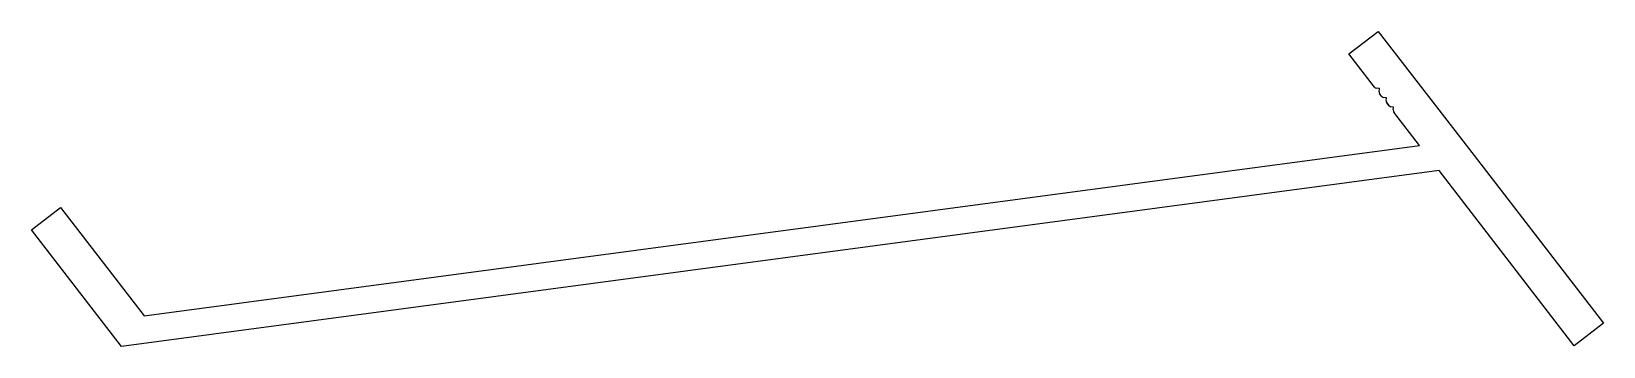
# Model space of a CAD drawing. Extents: x -63 to 72, y 1 to 28.
import ezdxf

# ---------------------------------------------------------------- set-up
doc = ezdxf.new("R2010")
doc.units = 0
doc.layers.add('1', color=7, linetype='CONTINUOUS')

msp = doc.modelspace()

# ---------------------------------------------------------------- linework, layer by layer
at = {"layer": '1', "color": 7, "linetype": 'CONTINUOUS'}
for p, q in [((50.09, 25.8), (52.6, 27.74)), ((52.6, 27.74), (60.36, 17.68)), ((52.3, 22.93), (50.09, 25.8)), ((52.7, 22.81), (52.46, 22.84)), ((52.68, 22.56), (52.71, 22.8)), ((52.91, 22.14), (52.73, 22.37)), ((53.31, 22.01), (53.07, 22.05)), ((53.29, 21.77), (53.32, 22.01)), ((53.52, 21.35), (53.34, 21.58)), ((53.34, 21.58), (53.52, 21.35)), ((53.52, 21.35), (53.34, 21.58)), ((53.34, 21.58), (53.52, 21.35)), ((53.52, 21.35), (53.34, 21.58)), ((53.92, 21.22), (53.68, 21.25)), ((53.9, 20.97), (53.93, 21.21)), ((56.16, 17.92), (53.95, 20.79)), ((53.95, 20.79), (53.95, 20.79)), ((-53.5, 3.25), (56.16, 17.92)), ((60.36, 17.68), (71.99, 2.59)), ((57.84, 15.74), (-55.45, 0.58)), ((69.47, 0.65), (57.84, 15.74)), ((-63.2, 10.64), (-60.69, 12.58)), ((-60.69, 12.58), (-53.5, 3.25)), ((-55.45, 0.58), (-63.2, 10.64)), ((71.99, 2.59), (69.47, 0.65))]:
    msp.add_line(p, q, dxfattribs=at)
for centre, radius, start, end in [((52.5, 23.09), 0.25, 217.6192, 262.6192), ((52.93, 22.53), 0.25, 172.6192, 217.6192), ((52.7, 22.8), 0.008, 352.6192, 82.6192), ((53.11, 22.29), 0.25, 217.6192, 262.6192), ((53.54, 21.73), 0.25, 172.6192, 217.6192), ((53.31, 22.01), 0.008, 352.6192, 82.6192), ((53.72, 21.5), 0.25, 217.6192, 262.6192), ((54.15, 20.94), 0.25, 172.6192, 217.6192), ((53.92, 21.21), 0.008, 352.6192, 82.6192)]:
    msp.add_arc(centre, radius, start, end, dxfattribs=at)

doc.saveas('drawing.dxf')
